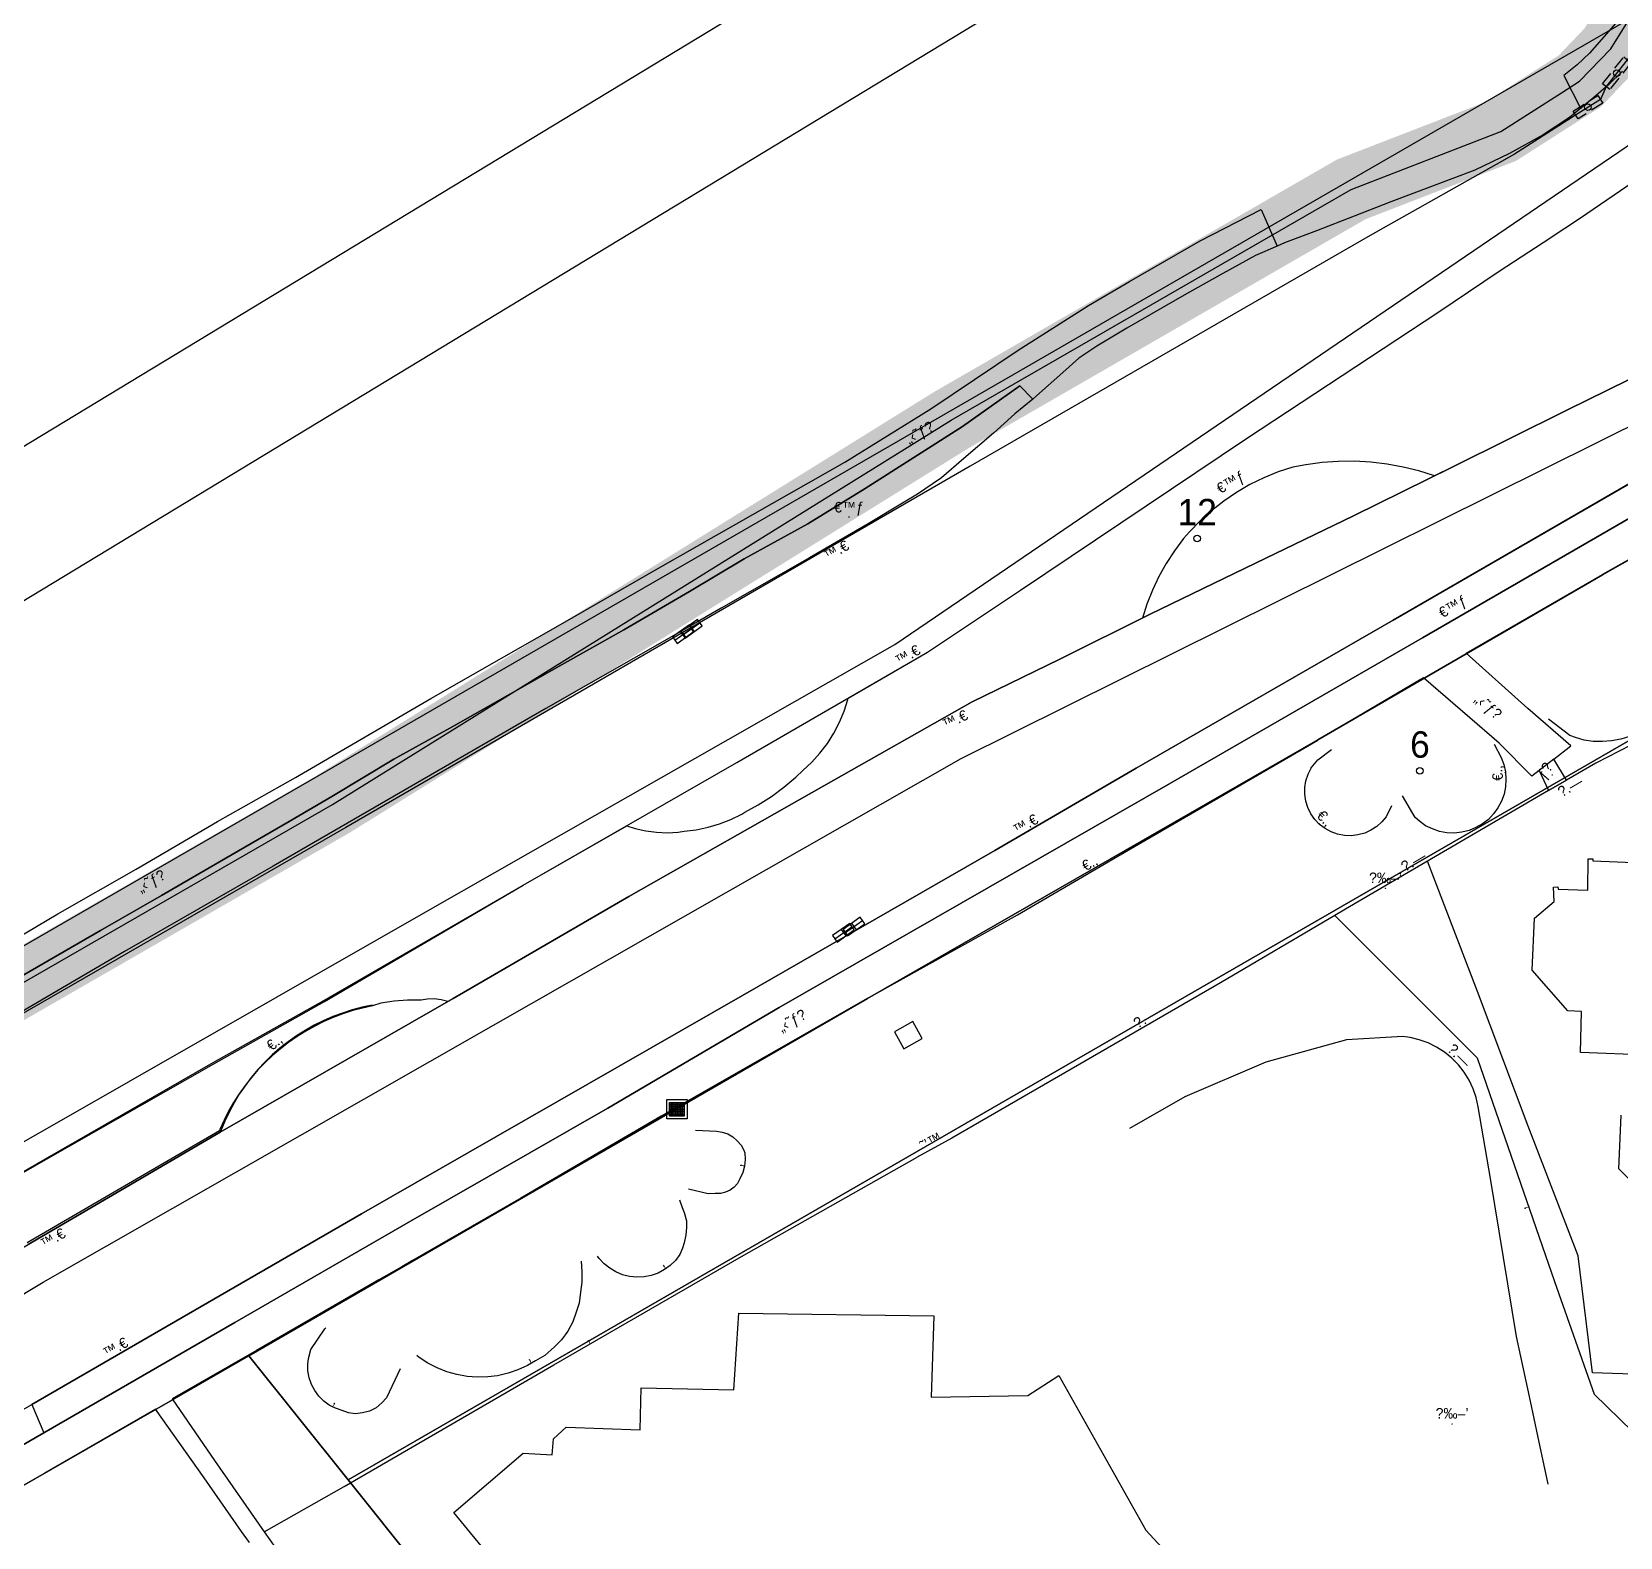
# Model space of a CAD drawing. Header units: metres. Extents: x 218299 to 220222, y 572714 to 574340.
# Drawn here: x 219105.7 to 219226, y 573831.8 to 573946 of the extents above; entities that cross this region are included whole.
import ezdxf
from ezdxf.enums import TextEntityAlignment as Align

# ---------------------------------------------------------------- set-up
doc = ezdxf.new("R2010")
doc.units = ezdxf.units.M
doc.header["$MEASUREMENT"] = 0
doc.linetypes.add('DASH15', pattern=[1.5, 1, -0.5])
for name, color, linetype in [('1202', 7, 'Continuous'), ('1601', 44, 'LANDBORDER'), ('1602', 44, 'Continuous'), ('1603', 44, 'Continuous'), ('6081', 1, 'CABLEUNDEXIST03'), ('6082', 1, 'CABLEUNDPROPOSE03'), ('6701', 7, 'DASH15'), ('6916', 7, 'Continuous'), ('A_POINTS', 2, 'Continuous'), ('M2200', 253, 'Continuous'), ('M2204', 253, 'Continuous'), ('M2401', 7, 'Continuous'), ('M2404', 7, 'Continuous'), ('M2407', 253, 'Continuous'), ('M2408', 253, 'Continuous'), ('M2412', 253, 'Continuous'), ('M2420', 253, 'Continuous'), ('M2601', 253, 'Continuous'), ('M2602', 253, 'Continuous'), ('M2605', 253, 'Continuous'), ('M2612', 253, 'Continuous'), ('M2802', 253, 'Continuous'), ('M2804', 253, 'Continuous'), ('M2809', 253, 'Continuous'), ('M4903', 253, 'Continuous'), ('m5260', 253, 'Continuous'), ('PLTMarker', 51, 'Continuous')]:
    doc.layers.add(name, color=color, linetype=linetype)
doc.styles.add('HEBTXT', font='HEBTXT')
doc.styles.add('MAVAT_HEBTXT', font='HEBTXT')
doc.linetypes.add('CABLEUNDEXIST03', pattern='A,3.5,[222,elecad.shx,S=0.01,R=0,X=0,Y=0],1.5', length=5)
doc.linetypes.add('CABLEUNDPROPOSE03', pattern='A,2,[222,elecad.shx,S=0.01,R=0,X=0,Y=0],2,-1', length=5)
doc.linetypes.add('LANDBORDER', pattern='A,6.25,[208,elecad.shx,S=0.02,R=0,X=-0.6,Y=0],12.5,[208,elecad.shx,S=0.02,R=180,X=0.6,Y=0],6.25', length=25)

# ---------------------------------------------------------------- blocks, each defined once
blk = doc.blocks.new('6916')
at = {"layer": 'A_POINTS'}
blk.add_circle((0, 0), 0.25, dxfattribs=at)
at = {"color": 0, "style": 'HEBTXT'}
for tag, p in [('HTCH', (0.01, 3.53)), ('PIPE', (0.05, 1.33))]:
    blk.add_attdef(tag, text='', height=1.7, dxfattribs=at).set_placement(p, align=Align.MIDDLE_CENTER)
blk = doc.blocks.new('1603')
at = {"layer": 'A_POINTS'}
blk.add_circle((0, 0), 0.25, dxfattribs=at)
at = {"color": 0, "style": 'HEBTXT'}
blk.add_attdef('PARCEL_NUM', text='', height=2, dxfattribs=at).set_placement((0, 1), align=Align.CENTER)
at = {"color": 0, "style": 'HEBTXT', "flags": 1}
blk.add_attdef('LOT_NUM', text='', height=2, dxfattribs=at).set_placement((0, -2.5), align=Align.CENTER)
blk = doc.blocks.new('M2804')
blk.add_circle((0, 0), 0.025)
at = {"style": 'MAVAT_HEBTXT'}
blk.add_attdef('NAME', text='', height=0.8, dxfattribs=at).set_placement((0, 1.59), align=Align.MIDDLE)
blk = doc.blocks.new('5260')
h = blk.add_hatch()
h.set_pattern_fill('NET', color=256, scale=2, style=0)
h.paths.add_polyline_path([(1.17, 1.06), (-1.04, 1.06), (-1.04, -1.02), (1.17, -1.02)])
for points in [[(1.6, 1.49), (1.6, -1.45), (-1.47, -1.45), (-1.47, 1.49)], [(1.17, 1.06), (1.17, -1.02), (-1.04, -1.02), (-1.04, 1.06)]]:
    blk.add_lwpolyline(points, close=True)
at = {"style": 'HEBTXT'}
blk.add_attdef('HEIGHT', (1.94, 1.56), '', height=0.8, dxfattribs=at)
blk = doc.blocks.new('M2404')
blk.add_circle((0, 0), 0.025)
at = {"style": 'MAVAT_HEBTXT'}
blk.add_attdef('NAME', text='', height=0.8, dxfattribs=at).set_placement((0, 1.59), align=Align.MIDDLE)
blk = doc.blocks.new('M2408')
blk.add_circle((0, 0), 0.025)
at = {"style": 'MAVAT_HEBTXT'}
blk.add_attdef('NAME', text='', height=0.8, dxfattribs=at).set_placement((0, 1.59), align=Align.MIDDLE)
blk = doc.blocks.new('M2412')
blk.add_circle((0, 0), 0.025)
at = {"style": 'MAVAT_HEBTXT'}
blk.add_attdef('NAME', text='', height=0.8, dxfattribs=at).set_placement((0, 1.59), align=Align.MIDDLE)
blk = doc.blocks.new('M2601')
blk.add_circle((0, 0), 0.025)
at = {"style": 'MAVAT_HEBTXT'}
blk.add_attdef('NAME', text='', height=0.8, dxfattribs=at).set_placement((0, 1.59), align=Align.MIDDLE)
blk = doc.blocks.new('M2602')
blk.add_circle((0, 0), 0.025)
at = {"style": 'MAVAT_HEBTXT'}
blk.add_attdef('NAME', text='', height=0.8, dxfattribs=at).set_placement((0, 1.59), align=Align.MIDDLE)
blk = doc.blocks.new('M2605')
blk.add_circle((0, 0), 0.025)
at = {"style": 'MAVAT_HEBTXT'}
blk.add_attdef('NAME', text='', height=0.8, dxfattribs=at).set_placement((0, 1.59), align=Align.MIDDLE)
blk = doc.blocks.new('M2612')
blk.add_circle((0, 0), 0.025)
at = {"style": 'MAVAT_HEBTXT'}
blk.add_attdef('NAME', text='', height=0.8, dxfattribs=at).set_placement((0, 1.59), align=Align.MIDDLE)
blk = doc.blocks.new('M2809')
blk.add_circle((0, 0), 0.025)
at = {"style": 'MAVAT_HEBTXT'}
blk.add_attdef('NAME', text='', height=0.8, dxfattribs=at).set_placement((0, 1.59), align=Align.MIDDLE)
blk = doc.blocks.new('M4903')
blk.add_lwpolyline([(-1.6, -0.59), (1.6, -0.59), (1.6, 0.62), (-1.6, 0.62)], close=True)
for points in [[(-1.57, 0), (1.57, 0)], [(0, 0.62), (0, -0.59)]]:
    blk.add_lwpolyline(points)
at = {"style": 'MAVAT_HEBTXT', "flags": 1}
for tag, p in [('MARK', (0, 1.87)), ('IL', (0, -6.97))]:
    blk.add_attdef(tag, text='', height=0.8, dxfattribs=at).set_placement(p, align=Align.MIDDLE)
at = {"style": 'MAVAT_HEBTXT'}
for tag, p in [('HEIGHT', (0, -1.84)), ('NAME', (0, -4.41))]:
    blk.add_attdef(tag, text='', height=0.8, dxfattribs=at).set_placement(p, align=Align.MIDDLE)
blk = doc.blocks.new('111')
at = {"layer": 'M2200'}
for points in [[(219227.73, 573857.93, 593.67), (219225.93, 573859.77, 593.67), (219226.1, 573863.82, 593.67)], [(219228.2, 573868.38, 593.67), (219223.04, 573868.58, 593.67), (219223.11, 573871.69, 593.67), (219222.07, 573871.74, 593.67), (219219.36, 573874.82, 593.67), (219219.54, 573878.77, 593.67), (219221.03, 573880.03, 593.67), (219220.99, 573881.11, 593.67), (219221.32, 573881.13, 593.67), (219221.33, 573880.95, 593.67), (219223.59, 573880.89, 594.35), (219223.62, 573883.25, 594.42), (219223.97, 573883.26, 594.42), (219223.97, 573883.1, 594.42), (219227.65, 573882.96, 595.7)]]:
    blk.add_polyline3d(points, dxfattribs=at)
at = {"layer": 'M2204'}
blk.add_polyline3d([(219147.12, 573822.19, 576.67), (219137.68, 573833.7, 576.67), (219142.92, 573838.2, 576.76), (219145.12, 573838.07, 576.67), (219145.22, 573839.29, 576.72), (219146.17, 573840.17, 576.72), (219151.8, 573839.98, 576.72), (219151.87, 573843.15, 576.72), (219158.89, 573843, 576.9), (219159.26, 573848.82, 576.9), (219174.03, 573848.61, 576.81), (219173.83, 573842.44, 576.63), (219181.17, 573842.58, 576.81), (219183.51, 573844.1, 576.76), (219190.11, 573832.37, 576.67), (219200.16, 573821.49, 576.58)], dxfattribs=at)
at = {"layer": 'M2401'}
for points in [[(219226.21, 573942.97, 584.46), (219225.16, 573941.92, 584.46), (219224.04, 573940.96, 584.46), (219222.2, 573939.44, 584.46), (219220.21, 573938.13, 584.46), (219217.66, 573936.73, 584.46), (219215.03, 573935.47, 584.46), (219208.66, 573933.05, 584.46), (219205.88, 573931.96, 584.46), (219203.02, 573930.85, 584.46), (219200.61, 573929.94, 584.46), (219200.04, 573929.69, 584.46), (219198.41, 573928.99, 584.46), (219195.93, 573927.63, 584.46), (219193.17, 573926.08, 584.46), (219188.67, 573923.49, 584.46), (219186.39, 573922.13, 584.46), (219185.02, 573921.21, 584.46), (219183.8, 573920.11, 584.46), (219181.82, 573918.35, 584.46), (219181.53, 573918.11, 584.46), (219180.17, 573916.99, 584.46), (219178.55, 573915.52, 584.46), (219176.31, 573913.59, 584.46), (219174.63, 573912.14, 584.46), (219172.79, 573910.91, 584.46), (219171.53, 573910.13, 584.46), (219169.06, 573908.66, 584.46), (219164.62, 573906.08, 584.46), (219157.92, 573902.25, 584.46), (219154.51, 573900.29, 584.46), (219144.65, 573894.65, 584.46), (219134.77, 573888.94, 584.46), (219123.98, 573882.69, 584.46), (219112.71, 573876.24, 584.46), (219100.56, 573869.1, 584.46)], [(219098.54, 573855.8, 579.36), (219106.74, 573860.51, 579.36), (219119.44, 573867.81, 579.36), (219127.83, 573872.53, 579.36), (219142.92, 573881.25, 579.36), (219159.12, 573890.55, 579.36), (219173.55, 573898.92, 579.36), (219180.6, 573903.62, 579.36), (219197.73, 573915.13, 579.36), (219212.21, 573924.67, 579.36), (219216.87, 573927.79, 579.36), (219218.53, 573928.89, 579.36), (219220.19, 573929.98, 579.36), (219221.85, 573931.07, 579.36), (219222.95, 573931.8, 579.36), (219223.5, 573932.17, 579.36), (219226.05, 573933.91, 579.36)], [(219226.61, 573919.54, 579.36), (219222.04, 573917.28, 579.36), (219213.32, 573912.95, 579.36), (219205.83, 573909.25, 579.36), (219198.41, 573905.66, 579.36), (219190.43, 573901.8, 579.36), (219183.59, 573898.4, 579.36), (219176.94, 573895.17, 579.36), (219165.7, 573888.8, 579.36), (219150.94, 573880.39, 579.36), (219137.61, 573872.67, 579.36), (219119.98, 573862.53, 579.36), (219105.43, 573854.03, 579.36)], [(219105.69, 573841.9, 579.91), (219119.98, 573850.16, 579.91), (219130.68, 573856.34, 579.91), (219140.86, 573862.18, 579.91), (219159.55, 573872.91, 579.91), (219178.67, 573883.88, 579.91), (219189.37, 573890.12, 579.91), (219208.83, 573901.34, 579.91), (219228.99, 573912.99, 579.91)]]:
    blk.add_polyline3d(points, dxfattribs=at)
at = {"layer": 'M2404'}
for points in [[(219224.04, 573940.96, 579.69), (219222.2, 573939.44, 579.69), (219220.21, 573938.13, 579.69), (219217.66, 573936.73, 579.69), (219215.03, 573935.47, 579.69), (219208.66, 573933.05, 579.69), (219205.88, 573931.96, 579.69), (219203.02, 573930.85, 579.69), (219200.61, 573929.94, 579.69), (219200.04, 573929.69, 579.69), (219198.41, 573928.99, 579.69), (219195.93, 573927.63, 579.69), (219193.17, 573926.08, 579.69), (219188.67, 573923.49, 579.69), (219186.39, 573922.13, 579.69), (219185.02, 573921.21, 579.69), (219183.8, 573920.11, 579.69), (219181.82, 573918.35, 579.69), (219181.53, 573918.11, 579.69), (219180.17, 573916.99, 579.69), (219178.55, 573915.52, 579.69), (219176.31, 573913.59, 579.69), (219174.63, 573912.14, 579.69), (219172.79, 573910.91, 579.69), (219171.53, 573910.13, 579.69), (219169.06, 573908.66, 579.69), (219164.62, 573906.08, 579.69), (219157.92, 573902.25, 579.69), (219154.51, 573900.29, 579.69), (219144.65, 573894.65, 579.69), (219134.77, 573888.94, 579.69), (219123.98, 573882.69, 579.69), (219112.71, 573876.24, 579.69), (219100.56, 573869.1, 579.69)], [(219098.54, 573855.8, 579.36), (219106.74, 573860.51, 579.36), (219119.44, 573867.81, 579.36), (219127.83, 573872.53, 579.36), (219142.92, 573881.25, 579.36), (219159.12, 573890.55, 579.36), (219173.55, 573898.92, 579.36), (219180.6, 573903.62, 579.36), (219197.73, 573915.13, 579.36), (219212.21, 573924.67, 579.36), (219216.87, 573927.79, 579.36), (219218.53, 573928.89, 579.36), (219220.19, 573929.98, 579.36), (219221.85, 573931.07, 579.36), (219222.95, 573931.8, 579.36), (219223.5, 573932.17, 579.36), (219226.05, 573933.91, 579.36), (219227.92, 573935.2, 579.36)], [(219101.88, 573851.97, 576.69), (219105.43, 573854.03, 576.69), (219119.98, 573862.53, 576.69), (219137.61, 573872.67, 576.69), (219150.94, 573880.39, 576.69), (219165.7, 573888.8, 576.69), (219176.94, 573895.17, 576.69), (219183.59, 573898.4, 576.69), (219190.43, 573901.8, 576.69), (219198.41, 573905.66, 576.69), (219205.83, 573909.25, 576.69), (219213.32, 573912.95, 576.69), (219222.04, 573917.28, 576.69), (219226.61, 573919.54, 576.69), (219227.51, 573919.98, 576.69), (219228.41, 573920.41, 576.69), (219229.31, 573920.84, 576.69), (219230.21, 573921.26, 576.69), (219232.57, 573922.38, 576.69), (219233.91, 573923.02, 576.69), (219234.54, 573923.3, 576.69)], [(219105.69, 573841.9, 579.91), (219119.98, 573850.16, 579.91), (219130.68, 573856.34, 579.91), (219140.86, 573862.18, 579.91), (219159.55, 573872.91, 579.91), (219178.67, 573883.88, 579.91), (219189.37, 573890.12, 579.91), (219208.83, 573901.34, 579.91), (219228.99, 573912.99, 579.91)]]:
    blk.add_polyline3d(points, dxfattribs=at)
at = {"layer": 'M2407'}
blk.add_polyline3d([(219171.77, 573868.86, 577.26), (219173.16, 573869.64, 577.3), (219172.45, 573870.92, 577.27), (219171.06, 573870.14, 577.23)], close=True, dxfattribs=at)
at = {"layer": 'M2408'}
for points in [[(219234.54, 573973.46, 579.6), (219232.28, 573972.32, 579.6), (219233.01, 573970.72, 579.6), (219233.56, 573969.05, 579.6), (219233.93, 573967.32, 579.6), (219234.09, 573965.58, 579.6), (219233.99, 573963.87, 579.6), (219233.71, 573962.16, 579.6), (219233.26, 573960.49, 579.6), (219232.64, 573958.89, 579.6), (219231.19, 573956.21, 579.6), (219230.09, 573953.37, 579.6), (219228.76, 573950.92, 579.6), (219227.26, 573948.56, 579.6), (219225.54, 573946.4, 579.6), (219223.72, 573944.32, 579.6), (219222.78, 573943.43, 579.6), (219221.77, 573942.63, 579.6), (219223.06, 573940.1, 579.6)], [(219181.53, 573918.11, 578.32), (219180.55, 573919.11, 578.25), (219176.2, 573916.02, 578.25), (219168.83, 573911.32, 578.07), (219164.48, 573908.64, 577.89), (219159.67, 573906, 577.71), (219155.52, 573903.52, 577.53), (219150.54, 573900.62, 577.35), (219145.89, 573897.99, 577.35), (219137.6, 573893.29, 577.08), (219133.13, 573890.8, 576.99), (219128.43, 573887.99, 576.9), (219125.19, 573886.08, 576.72), (219120.41, 573883.31, 576.72), (219115.53, 573880.47, 576.63), (219110.89, 573877.83, 576.45), (219107.01, 573875.57, 576.36), (219102.66, 573873.08, 576.27)], [(219101.3, 573875.33, 576.34), (219107.67, 573879.08, 576.52), (219113.61, 573882.48, 576.7), (219119.77, 573886.08, 576.88), (219125.68, 573889.41, 576.88), (219135.94, 573895.41, 577.24), (219146.45, 573901.42, 577.42), (219153.35, 573905.4, 577.6), (219160.33, 573909.35, 577.96), (219167.29, 573913.32, 578.14), (219173.81, 573917.36, 578.32), (219180.43, 573921.82, 578.5), (219185.76, 573925.2, 578.68), (219188.86, 573927.02, 578.68), (219194.22, 573930.09, 578.86), (219198.83, 573932.48, 579.04), (219200.04, 573929.69, 578.97)], [(219234.9, 573916.4, 579.82), (219236.05, 573914.44, 579.82), (219230.62, 573911.34, 579.82), (219211.05, 573900.02, 579.82), (219191.96, 573889, 579.82), (219162.32, 573871.98, 579.82), (219149.34, 573864.36, 579.82), (219134.38, 573855.79, 579.82), (219121.08, 573848.12, 579.82), (219106.6, 573839.76, 579.82)], [(219221.01, 573890.82, 579.84), (219222.29, 573891.83, 579.84), (219219.04, 573894.64, 579.84), (219214.38, 573898.84, 579.84), (219224.69, 573904.8, 579.84)], [(219219.89, 573889.95, 579.24), (219219.34, 573889.53, 579.24), (219216.88, 573892.02, 579.24), (219211.14, 573896.97, 579.24), (219203.14, 573892.25, 579.24)], [(219233.87, 573843.96, 581.1), (219223.93, 573844.3, 581.1), (219222.85, 573853.16, 581.1), (219219.06, 573862.99, 581.1), (219215.23, 573873.21, 581.1), (219212.02, 573881.57, 581.1), (219211.44, 573883.08, 581.1)], [(219169.04, 573872.69, 576.84), (219153.39, 573863.74, 576.84), (219142.74, 573857.53, 576.84), (219134.53, 573852.81, 576.84), (219133.72, 573852.34, 576.84), (219132, 573851.35, 576.84), (219122.73, 573845.99, 576.84), (219116.33, 573842.32, 576.84), (219119.55, 573837.64, 576.84), (219123.29, 573832.24, 576.84), (219124.15, 573831.03, 576.84)], [(219122.2, 573831.43, 576.84), (219121.59, 573832.26, 576.84), (219118.76, 573836.33, 576.84), (219115.07, 573841.54, 576.84), (219106.65, 573836.68, 576.84)], [(219067.02, 573819.66, 575.44), (219068.08, 573817.72, 575.44), (219073.87, 573820.9, 575.48), (219081.04, 573825.08, 575.59), (219090.84, 573830.66, 575.68), (219094.87, 573832.98, 575.82), (219106.6, 573839.76, 576.07)], [(219073.84, 573817.66, 575.59), (219076.85, 573819.45, 575.59), (219076.9, 573819.48, 575.59), (219077.24, 573819.68, 575.6), (219084.6, 573823.98, 575.68), (219085.64, 573824.59, 575.7), (219086.55, 573825.12, 575.71), (219087.04, 573824.12, 575.74), (219087.73, 573822.69, 575.77), (219088.37, 573822.98, 575.79), (219090.2, 573823.8, 575.82), (219089.01, 573826.53, 575.75), (219100.3, 573833.06, 576), (219106.65, 573836.68, 576.09)]]:
    blk.add_polyline3d(points, dxfattribs=at)
at = {"layer": 'M2412'}
blk.add_polyline3d([(219219.89, 573889.95, 579.84), (219220.6, 573888.43, 581.07), (219221.97, 573889.23, 581.15), (219221.01, 573890.82, 579.84)], close=True, dxfattribs=at)
at = {"layer": 'M2420'}
for points in [[(218877.61, 573729.34), (218923.53, 573757.68), (218988.83, 573795.17), (219004.43, 573804.96), (219034.02, 573820.27), (219049.69, 573829.2), (219055.97, 573832.93), (219078.76, 573846.12), (219101.56, 573859.81), (219135.72, 573879.34), (219171.08, 573899.51), (219233.2, 573941.81)], [(218883.21, 573721.04), (218928.65, 573749.08), (218993.99, 573786.59), (219008.69, 573795.82), (219038.8, 573811.49), (219054.71, 573820.56), (219061.03, 573824.31), (219083.84, 573837.5), (219106.57, 573851.16), (219140.68, 573870.66), (219176.1, 573890.87), (219244.41, 573924.81)]]:
    blk.add_lwpolyline(points, dxfattribs=at)
at = {"layer": 'M2420', "linetype": 'Continuous', "lineweight": -3}
for points in [[(218877.61, 573729.34), (218923.53, 573757.68), (218988.83, 573795.17), (219004.43, 573804.96), (219034.02, 573820.27), (219049.69, 573829.2), (219055.97, 573832.93), (219078.76, 573846.12), (219101.56, 573859.81), (219135.72, 573879.34), (219171.08, 573899.51), (219233.2, 573941.81)], [(218883.21, 573721.04), (218928.65, 573749.08), (218993.99, 573786.59), (219008.69, 573795.82), (219038.8, 573811.49), (219054.71, 573820.56), (219061.03, 573824.31), (219083.84, 573837.5), (219106.57, 573851.16), (219140.68, 573870.66), (219176.1, 573890.87), (219244.41, 573924.81)]]:
    blk.add_lwpolyline(points, dxfattribs=at)
at = {"layer": 'M2601'}
for points in [[(219204.43, 573878.95, 581.2), (219215.19, 573868.18, 581.95), (219221.06, 573851.22, 581.95), (219224.07, 573842.69, 581.95), (219232.8, 573834.17, 582.1)], [(219155.97, 573862.7, 578.05), (219157.56, 573862.61, 578.05), (219158, 573862.54, 578.05), (219158.42, 573862.4, 578.05), (219158.81, 573862.18, 578.05), (219159.15, 573861.89, 578.05), (219159.43, 573861.55, 578.05), (219159.65, 573861.17, 578.05), (219159.73, 573860.98, 578.05), (219159.75, 573860.47, 578.05), (219159.69, 573859.96, 578.05), (219159.56, 573859.47, 578.05), (219159.35, 573859, 578.05), (219159.35, 573859, 578.05), (219159.16, 573858.66, 578.05), (219158.91, 573858.37, 578.05), (219158.6, 573858.14, 578.05), (219158.26, 573857.98, 578.05), (219157.88, 573857.89, 578.05), (219157.5, 573857.88, 578.05), (219157.48, 573857.88, 578.05), (219156.95, 573857.87, 578.05), (219155.44, 573858.23, 578.05)], [(219123.29, 573832.24, 580.31), (219129.36, 573835.68, 580.31), (219145.25, 573844.9, 580.46), (219159.46, 573853.11, 580.46), (219172.77, 573860.64, 580.46)], [(219154.77, 573857.41, 578.05), (219154.97, 573856.84, 578.05), (219155.13, 573856.45, 578.05), (219155.29, 573855.83, 578.05), (219155.31, 573855.3, 578.05), (219155.26, 573854.76, 578.05), (219155.12, 573854.14, 578.05), (219154.99, 573853.75, 578.05), (219154.8, 573853.26, 578.05), (219154.46, 573852.82, 578.05), (219154.07, 573852.44, 578.05), (219153.63, 573852.12, 578.05), (219153.14, 573851.86, 578.05), (219152.63, 573851.68, 578.05), (219152.09, 573851.57, 578.05), (219151.54, 573851.55, 578.05), (219150.99, 573851.6, 578.05), (219150.46, 573851.73, 578.05), (219149.95, 573851.94, 578.05), (219149.48, 573852.22, 578.05), (219149.05, 573852.56, 578.05), (219148.68, 573852.97, 578.05), (219148.55, 573853.15, 578.05)], [(219147.32, 573852.76, 578.05), (219147.38, 573851.97, 578.03), (219147.37, 573851.18, 578.02), (219147.27, 573850.4, 578), (219147.17, 573849.57, 577.99), (219146.95, 573848.9, 577.98), (219146.68, 573848.17, 577.96), (219146.3, 573847.46, 577.95), (219145.83, 573846.8, 577.94), (219145.3, 573846.27, 577.93), (219144.56, 573845.62, 577.92), (219143.87, 573845.21, 577.91), (219143.25, 573844.86, 577.9), (219142.53, 573844.53, 577.89), (219141.79, 573844.28, 577.89), (219140.97, 573844.07, 577.88), (219140.24, 573843.99, 577.88), (219139.45, 573843.97, 577.88), (219138.67, 573844.03, 577.88), (219137.89, 573844.17, 577.88), (219137.13, 573844.38, 577.88), (219136.4, 573844.67, 577.88), (219135.7, 573845.04, 577.89), (219135.05, 573845.47, 577.89), (219134.87, 573845.6, 577.9)], [(219133.61, 573844.59, 577.88), (219132.58, 573842.41, 577.88), (219132.22, 573842.03, 577.87), (219131.79, 573841.65, 577.86), (219131.28, 573841.39, 577.84), (219130.75, 573841.26, 577.82), (219130.23, 573841.18, 577.8), (219129.68, 573841.27, 577.77), (219129.2, 573841.44, 577.73), (219128.7, 573841.61, 577.7), (219128.23, 573841.85, 577.66), (219127.81, 573842.16, 577.63), (219127.44, 573842.53, 577.59), (219127.13, 573842.95, 577.56), (219126.88, 573843.42, 577.53), (219126.71, 573843.92, 577.5), (219126.62, 573844.44, 577.47), (219126.61, 573844.96, 577.45), (219126.65, 573845.39, 577.43), (219126.84, 573846.07, 577.43), (219127.91, 573847.62, 577.43)], [(219127.91, 573847.62, 577.43), (219127.97, 573847.71, 577.43)]]:
    blk.add_polyline3d(points, dxfattribs=at)
at = {"layer": 'M2602'}
for points in [[(219231.28, 573908.53, 580.44), (219231.28, 573908.53, 580.44), (219231.28, 573908.53, 580.44), (219224.69, 573904.8, 580.14)], [(219228.47, 573902.58, 580.55), (219230.17, 573900.6, 580.55), (219230.4, 573899.95, 580.55), (219230.56, 573899.27, 580.55), (219230.64, 573898.57, 580.55), (219230.64, 573897.88, 580.55), (219230.56, 573897.18, 580.55), (219230.4, 573896.5, 580.55), (219230.17, 573895.85, 580.55), (219229.86, 573895.22, 580.55), (219229.48, 573894.63, 580.55), (219229.03, 573894.1, 580.55), (219228.53, 573893.61, 580.55), (219227.98, 573893.19, 580.55), (219227.38, 573892.83, 580.55), (219226.74, 573892.54, 580.55), (219226.08, 573892.33, 580.55), (219225.39, 573892.19, 580.55), (219224.7, 573892.14, 580.55), (219224, 573892.16, 580.55), (219223.31, 573892.26, 580.55), (219222.64, 573892.45, 580.55), (219222.21, 573892.61, 580.55), (219220.61, 573893.84, 580.55)], [(219169.04, 573872.69, 578.27), (219180.37, 573879.01, 578.42), (219187.97, 573883.45, 578.87), (219203.14, 573892.25, 579.54), (219203.14, 573892.25, 579.54)], [(219208.72, 573887.28, 579.72), (219208.31, 573886.45, 579.72), (219207.98, 573886.05, 579.74), (219207.59, 573885.7, 579.76), (219207.15, 573885.42, 579.77), (219206.68, 573885.2, 579.78), (219206.17, 573885.07, 579.78), (219205.66, 573885.01, 579.78), (219205.14, 573885.03, 579.77), (219204.63, 573885.13, 579.76), (219204.14, 573885.3, 579.74), (219203.68, 573885.55, 579.72), (219203.26, 573885.87, 579.7), (219202.9, 573886.24, 579.67), (219202.61, 573886.67, 579.64), (219202.38, 573887.14, 579.61), (219202.22, 573887.63, 579.57), (219202.14, 573888.15, 579.54), (219202.14, 573888.67, 579.51), (219202.23, 573889.18, 579.48), (219202.39, 573889.68, 579.45), (219202.62, 573890.14, 579.42), (219202.63, 573890.16, 579.42), (219203.12, 573890.75, 579.42), (219204.17, 573891.55, 579.42)], [(219216.49, 573891.96, 579.87), (219217.02, 573890.93, 579.87), (219217.22, 573890.4, 579.87), (219217.34, 573889.84, 579.87), (219217.38, 573889.28, 579.87), (219217.35, 573888.71, 579.87), (219217.24, 573888.15, 579.87), (219217.04, 573887.62, 579.87), (219216.78, 573887.12, 579.87), (219216.45, 573886.66, 579.87), (219216.05, 573886.25, 579.87), (219215.61, 573885.9, 579.87), (219215.11, 573885.62, 579.87), (219214.59, 573885.41, 579.87), (219214.04, 573885.27, 579.87), (219213.47, 573885.21, 579.87), (219212.91, 573885.24, 579.87), (219212.35, 573885.34, 579.87), (219211.81, 573885.52, 579.87), (219211.3, 573885.77, 579.87), (219210.83, 573886.1, 579.87), (219210.5, 573886.4, 579.87), (219209.55, 573888.04, 579.87)], [(219131.48, 573872.16, 577.28), (219130.72, 573872.01, 577.25), (219129.97, 573871.81, 577.23), (219129.23, 573871.57, 577.2), (219128.5, 573871.3, 577.17), (219127.78, 573870.99, 577.14), (219127.09, 573870.64, 577.11), (219126.41, 573870.25, 577.08), (219125.75, 573869.84, 577.05), (219125.11, 573869.39, 577.02), (219124.5, 573868.9, 576.99), (219123.91, 573868.39, 576.96), (219123.36, 573867.85, 576.93), (219122.83, 573867.28, 576.9), (219122.32, 573866.68, 576.87), (219121.86, 573866.06, 576.84), (219121.42, 573865.41, 576.81), (219121.02, 573864.75, 576.78), (219120.65, 573864.06, 576.76), (219120.31, 573863.36, 576.73), (219120.02, 573862.64, 576.7), (219119.98, 573862.53, 576.69)]]:
    blk.add_polyline3d(points, dxfattribs=at)
at = {"layer": 'M2605'}
for points in [[(219280.06, 573872.39, 582.71), (219280.27, 573871.97, 582.71), (219280.27, 573871.97, 582.71), (219267.48, 573872.8, 582.57), (219265.96, 573872.9, 582.56), (219265.31, 573877.88, 582.41), (219264.22, 573881.77, 582.33), (219262.55, 573885.84, 582.18), (219259.75, 573891.34, 582.11), (219258.59, 573892.84, 582.11), (219256.85, 573894.81, 582.11), (219254.3, 573896.8, 582.03), (219251.98, 573897.86, 581.96), (219250.06, 573898.55, 581.88), (219248.39, 573898.92, 581.88), (219246.26, 573898.95, 581.88), (219243.51, 573898.64, 581.73), (219238.97, 573897.43, 581.73), (219233.02, 573895.05, 581.28), (219224.18, 573890.52, 581.28), (219221.97, 573889.23, 581.15), (219220.6, 573888.43, 581.07), (219212.04, 573883.43, 580.57)], [(219212.04, 573883.43, 580.57), (219211.32, 573883.01, 580.53), (219205.23, 573879.43, 579.68)], [(219205.23, 573879.43, 579.68), (219204.43, 573878.95, 579.57), (219195.75, 573873.85, 578.36), (219175.41, 573862.08, 577.31)], [(219219.23, 573842.15, 580.31), (219218.19, 573847.05, 580.31), (219216.21, 573859.02, 580.31), (219215.29, 573864.46, 580.61), (219215.13, 573865.16, 580.61), (219214.9, 573865.83, 580.6), (219214.59, 573866.48, 580.59), (219214.22, 573867.09, 580.56), (219213.78, 573867.65, 580.52), (219213.28, 573868.16, 580.47), (219212.73, 573868.61, 580.4), (219212.13, 573868.99, 580.33), (219211.49, 573869.31, 580.25), (219210.82, 573869.55, 580.17), (219210.13, 573869.72, 580.07), (219209.56, 573869.79, 580), (219205.3, 573869.54, 579.4), (219199.2, 573867.84, 578.65), (219193.06, 573865.22, 578.05), (219188.87, 573862.81, 577.6)], [(219219.79, 573839.53, 580.31), (219219.23, 573842.15, 580.31)], [(219220.57, 573835.85, 580.31), (219219.79, 573839.53, 580.31)]]:
    blk.add_polyline3d(points, dxfattribs=at)
at = {"layer": 'M2612'}
blk.add_polyline3d([(219175.41, 573862.08, 580.01), (219172.77, 573860.64, 580.01), (219172.77, 573860.64, 580.01)], dxfattribs=at)
at = {"layer": 'M2802'}
blk.add_polyline3d([(219106.6, 573839.76, 576.07), (219094.87, 573832.98, 575.82), (219090.84, 573830.66, 575.68), (219081.04, 573825.08, 575.59), (219073.87, 573820.9, 575.48), (219068.08, 573817.72, 575.44), (219067.02, 573819.66, 575.44), (219075.66, 573824.64, 575.44), (219084.2, 573829.61, 575.55), (219094.06, 573835.24, 575.66), (219105.69, 573841.9, 575.94)], close=True, dxfattribs=at)
at = {"layer": 'M2809'}
for points in [[(219098.57, 573855.77, 575.94), (219106.76, 573860.47, 576.1), (219119.48, 573867.73, 576.34), (219127.88, 573872.45, 576.52), (219127.88, 573872.45, 576.75), (219142.92, 573881.25, 577.22), (219150.79, 573885.77, 577.4), (219150.79, 573885.77, 577.52), (219151.41, 573885.56, 577.59), (219152.21, 573885.38, 577.66), (219153.03, 573885.27, 577.72), (219153.85, 573885.24, 577.76), (219154.68, 573885.29, 577.8), (219155.13, 573885.35, 577.81), (219156.04, 573885.46, 577.85), (219156.94, 573885.65, 577.88), (219157.81, 573885.91, 577.89), (219158.66, 573886.24, 577.9), (219159.48, 573886.65, 577.89), (219159.72, 573886.79, 577.88), (219160.74, 573887.35, 577.87), (219161.73, 573887.99, 577.87), (219162.68, 573888.69, 577.89), (219163.57, 573889.45, 577.93), (219164.11, 573889.96, 577.96), (219164.79, 573890.59, 577.99), (219165.41, 573891.27, 578.02), (219165.97, 573892.01, 578.03), (219166.46, 573892.79, 578.03), (219166.89, 573893.61, 578.02), (219167.24, 573894.46, 578), (219167.52, 573895.34, 577.97), (219167.54, 573895.44, 577.97), (219167.54, 573895.44, 577.9), (219173.55, 573898.92, 578.12), (219180.6, 573903.62, 578.39), (219197.73, 573915.13, 578.92), (219212.21, 573924.67, 579.36), (219216.87, 573927.79, 579.57), (219218.53, 573928.89, 579.65), (219220.19, 573929.98, 579.75), (219221.85, 573931.07, 579.83), (219222.95, 573931.8, 579.87), (219223.5, 573932.17, 579.88), (219226.05, 573933.91, 579.92)], [(219226.61, 573919.54, 579.78), (219222.04, 573917.28, 579.57), (219213.32, 573912.95, 579.24), (219211.97, 573912.28, 579.2), (219210.79, 573912.66, 579.28), (219209.59, 573912.95, 579.33), (219208.38, 573913.18, 579.37), (219207.15, 573913.32, 579.39), (219205.92, 573913.39, 579.38), (219204.68, 573913.38, 579.36), (219203.45, 573913.3, 579.32), (219202.23, 573913.13, 579.27), (219201.23, 573912.94, 579.2), (219200.12, 573912.58, 579.22), (219199.04, 573912.13, 579.23), (219197.99, 573911.62, 579.23), (219196.98, 573911.03, 579.21), (219196.01, 573910.38, 579.2), (219195.09, 573909.67, 579.17), (219194.22, 573908.89, 579.13), (219193.4, 573908.05, 579.08), (219192.95, 573907.54, 579.05), (219192.27, 573906.61, 579.05), (219191.65, 573905.65, 579.01), (219191.09, 573904.65, 578.94), (219190.6, 573903.62, 578.84), (219190.18, 573902.56, 578.71), (219189.84, 573901.5, 578.56), (219183.59, 573898.4, 578.42), (219176.94, 573895.17, 578.12), (219165.7, 573888.8, 577.74), (219150.94, 573880.39, 577.29), (219137.61, 573872.67, 577.14), (219137.22, 573872.44, 577.13), (219136.7, 573872.58, 577.13), (219136.17, 573872.64, 577.14), (219135.64, 573872.62, 577.17), (219135.2, 573872.54, 577.21), (219134.17, 573872.54, 577.25), (219133.15, 573872.47, 577.28), (219132.14, 573872.31, 577.28), (219131.52, 573872.12, 576.71), (219131.52, 573872.12, 577.01), (219130.76, 573871.95, 576.95), (219130.01, 573871.75, 576.9), (219129.27, 573871.51, 576.85), (219128.54, 573871.23, 576.81), (219127.83, 573870.92, 576.78), (219127.13, 573870.57, 576.76), (219126.45, 573870.19, 576.74), (219125.79, 573869.78, 576.74), (219125.15, 573869.34, 576.74), (219124.53, 573868.86, 576.75), (219123.94, 573868.36, 576.77), (219123.37, 573867.82, 576.79), (219122.83, 573867.26, 576.83), (219122.33, 573866.68, 576.87), (219121.85, 573866.07, 576.92), (219121.4, 573865.44, 576.98), (219120.98, 573864.79, 577.04), (219120.6, 573864.12, 577.11), (219120.26, 573863.44, 577.19), (219119.95, 573862.74, 577.28), (219119.91, 573862.63, 577.29), (219105.34, 573854.15, 577.04)], [(219102.66, 573873.08, 576.27), (219107.01, 573875.57, 576.36), (219110.89, 573877.83, 576.45), (219115.53, 573880.47, 576.63), (219120.41, 573883.31, 576.72), (219125.19, 573886.08, 576.72), (219128.43, 573887.99, 576.9), (219133.13, 573890.8, 576.99), (219137.6, 573893.29, 577.08), (219145.89, 573897.99, 577.35), (219150.54, 573900.62, 577.35), (219155.52, 573903.52, 577.53), (219159.67, 573906, 577.71), (219164.48, 573908.64, 577.89), (219168.83, 573911.32, 578.07), (219176.2, 573916.02, 578.25), (219180.55, 573919.11, 578.25), (219181.52, 573918.13, 578.32), (219181.53, 573918.11, 578.32), (219180.17, 573916.99, 578.25), (219178.55, 573915.52, 578.25), (219176.31, 573913.59, 578.16), (219174.63, 573912.14, 578.15), (219172.79, 573910.91, 578.07), (219171.53, 573910.13, 578.04), (219169.06, 573908.66, 577.96), (219164.62, 573906.08, 577.74), (219157.92, 573902.25, 577.51), (219154.51, 573900.29, 577.44), (219144.65, 573894.65, 577.14), (219134.77, 573888.94, 576.91), (219123.98, 573882.69, 576.69), (219112.71, 573876.24, 576.54), (219100.56, 573869.1, 576.16)]]:
    blk.add_polyline3d(points, dxfattribs=at)
blk.add_polyline3d([(219106.6, 573839.76, 576.07), (219121.08, 573848.12, 576.52), (219134.38, 573855.79, 576.82), (219149.34, 573864.36, 577.27), (219162.32, 573871.98, 577.27), (219191.96, 573889, 578.47), (219211.05, 573900.02, 579.22), (219230.62, 573911.34, 579.82), (219236.05, 573914.44, 580.03), (219234.9, 573916.4, 580.03), (219230.16, 573913.67, 579.96), (219208.83, 573901.34, 579.09), (219189.37, 573890.12, 578.34), (219178.67, 573883.88, 577.74), (219159.55, 573872.91, 577.22), (219140.86, 573862.18, 576.84), (219130.68, 573856.34, 576.62), (219119.98, 573850.16, 576.32), (219105.69, 573841.9, 575.94)], close=True, dxfattribs=at)
at = {"layer": 'M2404'}
ref = blk.add_blockref('M2404', (219166.38, 573907.1), dxfattribs=dict(at, xscale=0.5, yscale=0.5, zscale=0.5))
ref.add_attrib('NAME', '™.€', dxfattribs={"layer": '0', "height": 0.8, "rotation": 29.8858, "style": 'MAVAT_HEBTXT'}).set_placement((219166.65, 573906.62), align=Align.MIDDLE)
ref = blk.add_blockref('M2404', (219172.33, 573898.21), dxfattribs=dict(at, xscale=0.5, yscale=0.5, zscale=0.5))
ref.add_attrib('NAME', '™.€', dxfattribs={"layer": '0', "height": 0.8, "rotation": 30.1395, "style": 'MAVAT_HEBTXT'}).set_placement((219172.05, 573898.69), align=Align.MIDDLE)
ref = blk.add_blockref('M2404', (219175.39, 573894.29), dxfattribs=dict(at, xscale=0.5, yscale=0.5, zscale=0.5))
ref.add_attrib('NAME', '™.€', dxfattribs={"layer": '0', "height": 0.8, "rotation": 25.9316, "style": 'MAVAT_HEBTXT'}).set_placement((219175.64, 573893.8), align=Align.MIDDLE)
ref = blk.add_blockref('M2404', (219181.26, 573885.38), dxfattribs=dict(at, xscale=0.5, yscale=0.5, zscale=0.5))
ref.add_attrib('NAME', '™.€', dxfattribs={"layer": '0', "height": 0.8, "rotation": 30.2685, "style": 'MAVAT_HEBTXT'}).set_placement((219180.98, 573885.86), align=Align.MIDDLE)
ref = blk.add_blockref('M2404', (219107.01, 573854.96), dxfattribs=dict(at, xscale=0.5, yscale=0.5, zscale=0.5))
ref.add_attrib('NAME', '™.€', dxfattribs={"layer": '0', "height": 0.8, "rotation": 30.1397, "style": 'MAVAT_HEBTXT'}).set_placement((219107.29, 573854.48), align=Align.MIDDLE)
ref = blk.add_blockref('M2404', (219112.31, 573845.72), dxfattribs=dict(at, xscale=0.5, yscale=0.5, zscale=0.5))
ref.add_attrib('NAME', '™.€', dxfattribs={"layer": '0', "height": 0.8, "rotation": 30.0186, "style": 'MAVAT_HEBTXT'}).set_placement((219112.03, 573846.2), align=Align.MIDDLE)
at = {"layer": 'M2408'}
ref = blk.add_blockref('M2408', (219173.55, 573914.33), dxfattribs=dict(at, xscale=0.5, yscale=0.5, zscale=0.5))
ref.add_attrib('NAME', '„‹˜ƒ\x8e', dxfattribs={"layer": '0', "height": 0.8, "rotation": 29.5117, "style": 'MAVAT_HEBTXT'}).set_placement((219173, 573915.48), align=Align.MIDDLE)
ref = blk.add_blockref('M2408', (219212.08, 573896.16), dxfattribs=dict(at, xscale=0.5, yscale=0.5, zscale=0.5))
ref.add_attrib('NAME', '„‹˜ƒ\x8e', dxfattribs={"layer": '0', "height": 0.8, "rotation": 319.2554, "style": 'MAVAT_HEBTXT'}).set_placement((219215.98, 573894.73), align=Align.MIDDLE)
ref = blk.add_blockref('M2408', (219115.53, 573880.47), dxfattribs=dict(at, xscale=0.5, yscale=0.5, zscale=0.5))
ref.add_attrib('NAME', '„‹˜ƒ\x8e', dxfattribs={"layer": '0', "height": 0.8, "rotation": 29.7248, "style": 'MAVAT_HEBTXT'}).set_placement((219114.79, 573881.49), align=Align.MIDDLE)
ref = blk.add_blockref('M2408', (219169.04, 573872.69), dxfattribs=dict(at, xscale=0.5, yscale=0.5, zscale=0.5))
ref.add_attrib('NAME', '„‹˜ƒ\x8e', dxfattribs={"layer": '0', "height": 0.8, "rotation": 29.7531, "style": 'MAVAT_HEBTXT'}).set_placement((219163.34, 573870.91), align=Align.MIDDLE)
at = {"layer": 'M2412'}
ref = blk.add_blockref('M2412', (219220.89, 573889.6), dxfattribs=dict(at, xscale=0.5, yscale=0.5, zscale=0.5))
ref.add_attrib('NAME', 'ƒ\x8e', dxfattribs={"layer": '0', "height": 0.8, "rotation": 58.7697, "style": 'MAVAT_HEBTXT'}).set_placement((219220.42, 573889.89), align=Align.MIDDLE)
at = {"layer": 'M2601'}
ref = blk.add_blockref('M2601', (219159.7, 573859.99), dxfattribs=dict(at, xscale=0.5, yscale=0.5, zscale=0.5))
ref.add_attrib('NAME', '‚', dxfattribs={"layer": '0', "height": 0.8, "rotation": 83.6914, "style": 'MAVAT_HEBTXT'}).set_placement((219159.15, 573860.05), align=Align.MIDDLE)
ref = blk.add_blockref('M2601', (219219.1, 573856.86), dxfattribs=dict(at, xscale=0.5, yscale=0.5, zscale=0.5))
ref.add_attrib('NAME', '‚', dxfattribs={"layer": '0', "height": 0.8, "rotation": 109.0883, "style": 'MAVAT_HEBTXT'}).set_placement((219218.58, 573856.68), align=Align.MIDDLE)
ref = blk.add_blockref('M2601', (219153.73, 573852.19), dxfattribs=dict(at, xscale=0.5, yscale=0.5, zscale=0.5))
ref.add_attrib('NAME', '‚', dxfattribs={"layer": '0', "height": 0.8, "rotation": 36.1299, "style": 'MAVAT_HEBTXT'}).set_placement((219153.41, 573852.63), align=Align.MIDDLE)
ref = blk.add_blockref('M2601', (219148, 573846.49), dxfattribs=dict(at, xscale=0.5, yscale=0.5, zscale=0.5))
ref.add_attrib('NAME', '‚', dxfattribs={"layer": '0', "height": 0.8, "rotation": 30.0426, "style": 'MAVAT_HEBTXT'}).set_placement((219147.73, 573846.96), align=Align.MIDDLE)
ref = blk.add_blockref('M2601', (219143.54, 573845.03), dxfattribs=dict(at, xscale=0.5, yscale=0.5, zscale=0.5))
ref.add_attrib('NAME', '‚', dxfattribs={"layer": '0', "height": 0.8, "rotation": 29.0917, "style": 'MAVAT_HEBTXT'}).set_placement((219143.27, 573845.51), align=Align.MIDDLE)
ref = blk.add_blockref('M2601', (219128.48, 573841.72), dxfattribs=dict(at, xscale=0.5, yscale=0.5, zscale=0.5))
ref.add_attrib('NAME', '‚', dxfattribs={"layer": '0', "height": 0.8, "rotation": 332.4651, "style": 'MAVAT_HEBTXT'}).set_placement((219128.74, 573842.21), align=Align.MIDDLE)
at = {"layer": 'M2602'}
ref = blk.add_blockref('M2602', (219217.34, 573889.79), dxfattribs=dict(at, xscale=0.5, yscale=0.5, zscale=0.5))
ref.add_attrib('NAME', '€.‚', dxfattribs={"layer": '0', "height": 0.8, "rotation": 94.5207, "style": 'MAVAT_HEBTXT'}).set_placement((219216.8, 573889.74), align=Align.MIDDLE)
ref = blk.add_blockref('M2602', (219203.22, 573885.92), dxfattribs=dict(at, xscale=0.5, yscale=0.5, zscale=0.5))
ref.add_attrib('NAME', '€.‚', dxfattribs={"layer": '0', "height": 0.8, "rotation": 313.8206, "style": 'MAVAT_HEBTXT'}).set_placement((219203.61, 573886.3), align=Align.MIDDLE)
ref = blk.add_blockref('M2602', (219186.14, 573882.38), dxfattribs=dict(at, xscale=0.5, yscale=0.5, zscale=0.5))
ref.add_attrib('NAME', '€.‚', dxfattribs={"layer": '0', "height": 0.8, "rotation": 30.3236, "style": 'MAVAT_HEBTXT'}).set_placement((219185.86, 573882.86), align=Align.MIDDLE)
ref = blk.add_blockref('M2602', (219124.46, 573868.87), dxfattribs=dict(at, xscale=0.5, yscale=0.5, zscale=0.5))
ref.add_attrib('NAME', '€.‚', dxfattribs={"layer": '0', "height": 0.8, "rotation": 41.1987, "style": 'MAVAT_HEBTXT'}).set_placement((219124.1, 573869.28), align=Align.MIDDLE)
at = {"layer": 'M2605'}
ref = blk.add_blockref('M2605', (219221.97, 573889.23), dxfattribs=dict(at, xscale=0.5, yscale=0.5, zscale=0.5))
ref.add_attrib('NAME', '\x9a.—', dxfattribs={"layer": '0', "height": 0.8, "rotation": 30.2808, "style": 'MAVAT_HEBTXT'}).set_placement((219222.25, 573888.75), align=Align.MIDDLE)
ref = blk.add_blockref('M2605', (219210.65, 573882.61), dxfattribs=dict(at, xscale=0.5, yscale=0.5, zscale=0.5))
ref.add_attrib('NAME', '\x9a.—', dxfattribs={"layer": '0', "height": 0.8, "rotation": 30.4855, "style": 'MAVAT_HEBTXT'}).set_placement((219210.37, 573883.09), align=Align.MIDDLE)
ref = blk.add_blockref('M2605', (219190.37, 573870.73), dxfattribs=dict(at, xscale=0.5, yscale=0.5, zscale=0.5))
ref.add_attrib('NAME', '\x9a.—', dxfattribs={"layer": '0', "height": 0.8, "rotation": 30.0293, "style": 'MAVAT_HEBTXT'}).set_placement((219190.1, 573871.21), align=Align.MIDDLE)
ref = blk.add_blockref('M2605', (219213.47, 573867.96), dxfattribs=dict(at, xscale=0.5, yscale=0.5, zscale=0.5))
ref.add_attrib('NAME', '\x9a.—', dxfattribs={"layer": '0', "height": 0.8, "rotation": 314.4561, "style": 'MAVAT_HEBTXT'}).set_placement((219213.86, 573868.35), align=Align.MIDDLE)
at = {"layer": 'M2612'}
ref = blk.add_blockref('M2612', (219174.09, 573861.36), dxfattribs=dict(at, xscale=0.5, yscale=0.5, zscale=0.5))
ref.add_attrib('NAME', '˜’™', dxfattribs={"layer": '0', "height": 0.8, "rotation": 28.7437, "style": 'MAVAT_HEBTXT'}).set_placement((219173.82, 573861.84), align=Align.MIDDLE)
at = {"layer": 'M2804'}
ref = blk.add_blockref('M2804', (219208.26, 573881.02, 587.73), dxfattribs=dict(at, xscale=0.5, yscale=0.5, zscale=0.5))
ref.add_attrib('NAME', '\x8d‰–’', dxfattribs={"layer": '0', "height": 0.8, "style": 'MAVAT_HEBTXT'}).set_placement((219208.26, 573881.82, 587.73), align=Align.MIDDLE)
ref = blk.add_blockref('M2804', (219213.3, 573840.43, 587.73), dxfattribs=dict(at, xscale=0.5, yscale=0.5, zscale=0.5))
ref.add_attrib('NAME', '\x8d‰–’', dxfattribs={"layer": '0', "height": 0.8, "style": 'MAVAT_HEBTXT'}).set_placement((219213.3, 573841.23, 587.73), align=Align.MIDDLE)
at = {"layer": 'M2809'}
ref = blk.add_blockref('M2809', (219196.98, 573911.03, 579.21), dxfattribs=dict(at, xscale=0.5, yscale=0.5, zscale=0.5))
ref.add_attrib('NAME', '€™ƒ', dxfattribs={"layer": '0', "height": 0.8, "rotation": 30.0358, "style": 'MAVAT_HEBTXT'}).set_placement((219196.58, 573911.72, 579.21), align=Align.MIDDLE)
ref = blk.add_blockref('M2809', (219167.61, 573909.17, 577.89), dxfattribs=dict(at, xscale=0.5, yscale=0.5, zscale=0.5))
ref.add_attrib('NAME', '€™ƒ', dxfattribs={"layer": '0', "height": 0.8, "style": 'MAVAT_HEBTXT'}).set_placement((219167.61, 573909.8, 577.89), align=Align.MIDDLE)
ref = blk.add_blockref('M2809', (219213.81, 573901.61, 579.3), dxfattribs=dict(at, xscale=0.5, yscale=0.5, zscale=0.5))
ref.add_attrib('NAME', '€™ƒ', dxfattribs={"layer": '0', "height": 0.8, "rotation": 30.0358, "style": 'MAVAT_HEBTXT'}).set_placement((219213.41, 573902.3, 579.3), align=Align.MIDDLE)
at = {"layer": 'M4903'}
for p, xscale, yscale, zscale, rotation in [((219155.67, 573900.69, 577.29), 0.4999999999999999, 0.4999999999999999, 0.4999999999999999, 35.61507067591807), ((219155.06, 573900.29, 577.29), 0.5, 0.5, 0.5, 35.44592505989547), ((219167.19, 573877.65, 577.14), 0.5, 0.5, 0.5, 35.1146787613473), ((219167.99, 573878.12, 577.14), 0.4999999999999998, 0.4999999999999998, 0.4999999999999998, 35.39800955108811)]:
    blk.add_blockref('M4903', p, dxfattribs=dict(at, xscale=xscale, yscale=yscale, zscale=zscale, rotation=rotation))
at = {"layer": 'm5260', "xscale": 0.5, "yscale": 0.5, "zscale": 0.5}
blk.add_blockref('5260', (219154.54, 573864.27, 578.08), dxfattribs=at)

msp = doc.modelspace()

# ---------------------------------------------------------------- linework, layer by layer
at = {"layer": '1202'}
for points in [[(218726.735, 572719.2942), (220113.8457, 573560.3928), (219685.6545, 574266.551), (218298.5438, 573425.4525)], [(218730.1009, 572733.03), (220100.1099, 573563.7586), (219682.2886, 574252.8152), (218312.2795, 573422.0866)]]:
    msp.add_lwpolyline(points, close=True, dxfattribs=at)
at = {"layer": '1601'}
msp.add_lwpolyline([(219031.4165, 573834.1371), (219259.7877, 573966.0376), (219262.41, 573961.47), (219267.9449, 573964.7529), (219281.5263, 573940.1351), (219282.8532, 573937.73), (219286.41, 573931.283), (219293.4171, 573918.8208), (219293.8344, 573917.9634), (219303.7, 573897.69), (219303.7232, 573897.6367), (219314.8715, 573872.037), (219315.0911, 573871.5327), (219324.4383, 573851.317), (219324.4681, 573851.2625), (219344.0132, 573815.4852), (219350.15, 573813.343), (219356.56, 573811.003), (219324.9424, 573794.1047), (219344.361, 573759.421), (219342.7464, 573758.1259), (219308.0344, 573730.2876)], dxfattribs=at)
at = {"layer": '1602'}
for points in [[(219031.4165, 573834.1371), (219259.7877, 573966.0376)], [(219242.83, 573915.07), (219224.71, 573904.78), (219203.12, 573892.29), (219169, 573872.68), (219122.1394, 573845.582), (219116.36, 573842.24), (219086.38, 573825.04)], [(219246.24, 573903.5), (219129.66, 573836.18), (219122.1394, 573845.582), (219169, 573872.68), (219203.12, 573892.29), (219224.71, 573904.78), (219242.83, 573915.07)], [(219086.38, 573825.04), (219116.36, 573842.24), (219122.1394, 573845.582), (219129.66, 573836.18), (219145.25, 573816.69), (219101.78, 573775.73)]]:
    msp.add_lwpolyline(points, dxfattribs=at)
msp.add_lwpolyline([(219101.78, 573775.73), (219145.25, 573816.69), (219129.66, 573836.18), (219246.24, 573903.5), (219252.95, 573901.6), (219291.03, 573831.29), (219232.4932, 573797.3752), (219216.07, 573787.86), (219214.21, 573801.38), (219096.7179, 573707.0183), (219091.23, 573713), (219129.08, 573743.37)], close=True, dxfattribs=at)
at = {"layer": '6081'}
msp.add_lwpolyline([(219259.5446, 573978.1717), (219255.0404, 573976.6314), (219235.604, 573965.6372), (219234.3936, 573957.6286), (219229.6582, 573947.8534), (219226.5736, 573943.8133), (219224.9773, 573941.7897), (219224.5348, 573940.8228), (219222.6564, 573939.6389), (219218.0312, 573936.6809), (219207.1051, 573930.5157), (219176.7971, 573913.0239), (219129.4778, 573885.6396), (219083.1416, 573858.9515), (219036.8498, 573832.6949), (219020.8145, 573823.5989), (219018.8015, 573822.4803), (219011.8662, 573819.1108), (219006.1489, 573818.0988), (218970.3337, 573798.0028), (218943.9398, 573783.9637), (218902.3966, 573759.7269), (218887.4084, 573750.6682), (218869.4086, 573739.0599)], dxfattribs=at)
at = {"layer": '6082', "flags": 128}
msp.add_lwpolyline([(218650.5449, 573096.5404), (218660.5152, 573190.0127), (218663.4791, 573209.0771), (218663.8628, 573211.4353), (218666.9173, 573240.6162), (218673.5903, 573295.6615), (218679.4147, 573346.6649), (218687.0527, 573411.2478), (218693.5742, 573463.6031), (218698.057, 573469.4889), (218709.0427, 573515.7015), (218723.736, 573556.7577), (218742.6267, 573596.1806), (218765.0101, 573631.9983), (218782.4708, 573655.6114), (218800.7456, 573676.7667), (218824.4853, 573700.5199), (218847.3305, 573720.5641), (218870.4486, 573737.1885), (218888.2203, 573749.0084), (218903.1278, 573758.1457), (218951.5793, 573785.2584), (218982.7481, 573803.1661), (219002.1321, 573813.4568), (219012.0265, 573818.3663), (219014.5605, 573822.6434), (219019.8354, 573825.3428), (219035.8631, 573834.4345), (219082.1491, 573860.6879), (219128.4778, 573887.3717), (219175.3385, 573916.5012), (219205.656, 573933.9984), (219217.0002, 573938.3956), (219221.5844, 573941.3274), (219222.9642, 573942.197), (219225.3216, 573944.6659), (219227.9462, 573948.9068), (219233.3226, 573958.4433), (219234.7212, 573965.4503), (219235.3109, 573968.5548), (219254.1613, 573979.3772), (219259.8778, 573972.7069), (219271.1834, 573969.0581), (219298.1281, 573984.4323), (219379.2529, 574032.7048), (219457.2614, 574079.2784), (219479.5199, 574092.6214), (219489.0746, 574102.7722), (219520.2056, 574121.9128), (219529.4279, 574122.9635), (219594.335, 574162.1754), (219618.32, 574176.5889), (219699.0507, 574225.1718)], dxfattribs=at)
at = {"layer": '6701'}
for points in [[(219225.252, 573941.573), (219224.703, 573942.006), (219226.304, 573944.037), (219226.854, 573943.603)], [(219222.843, 573939.343), (219222.47, 573939.935), (219224.348, 573941.119), (219224.721, 573940.527)]]:
    msp.add_lwpolyline(points, close=True, dxfattribs=at)
at = {"layer": 'PLTMarker', "color": 51, "const_width": 5, "flags": 128}
msp.add_lwpolyline([(219082.1491, 573860.6879), (219128.4778, 573887.3717), (219175.3385, 573916.5012), (219205.656, 573933.9984), (219217.0002, 573938.3956), (219221.5844, 573941.3274), (219222.9642, 573942.197), (219225.3216, 573944.6659), (219227.9462, 573948.9068), (219233.3226, 573958.4433), (219234.7212, 573965.4503), (219235.3109, 573968.5548), (219254.1613, 573979.3772), (219259.8778, 573972.7069), (219271.1834, 573969.0581), (219298.1281, 573984.4323), (219379.2529, 574032.7048), (219457.2614, 574079.2784)], dxfattribs=at)

# ---------------------------------------------------------------- block references
msp.add_blockref('111', (0, 0))
at = {"layer": '1603'}
for p, values in [((219193.9882, 573907.5377), {'PARCEL_NUM': '12'}), ((219210.8655, 573889.9218), {'PARCEL_NUM': '6'})]:
    msp.add_blockref('1603', p, dxfattribs=at).add_auto_attribs(values)
at = {"layer": '6916'}
for p in [(219225.7785, 573942.8051), (219223.5955, 573940.231)]:
    msp.add_blockref('6916', p, dxfattribs=at)

doc.saveas('drawing.dxf')
